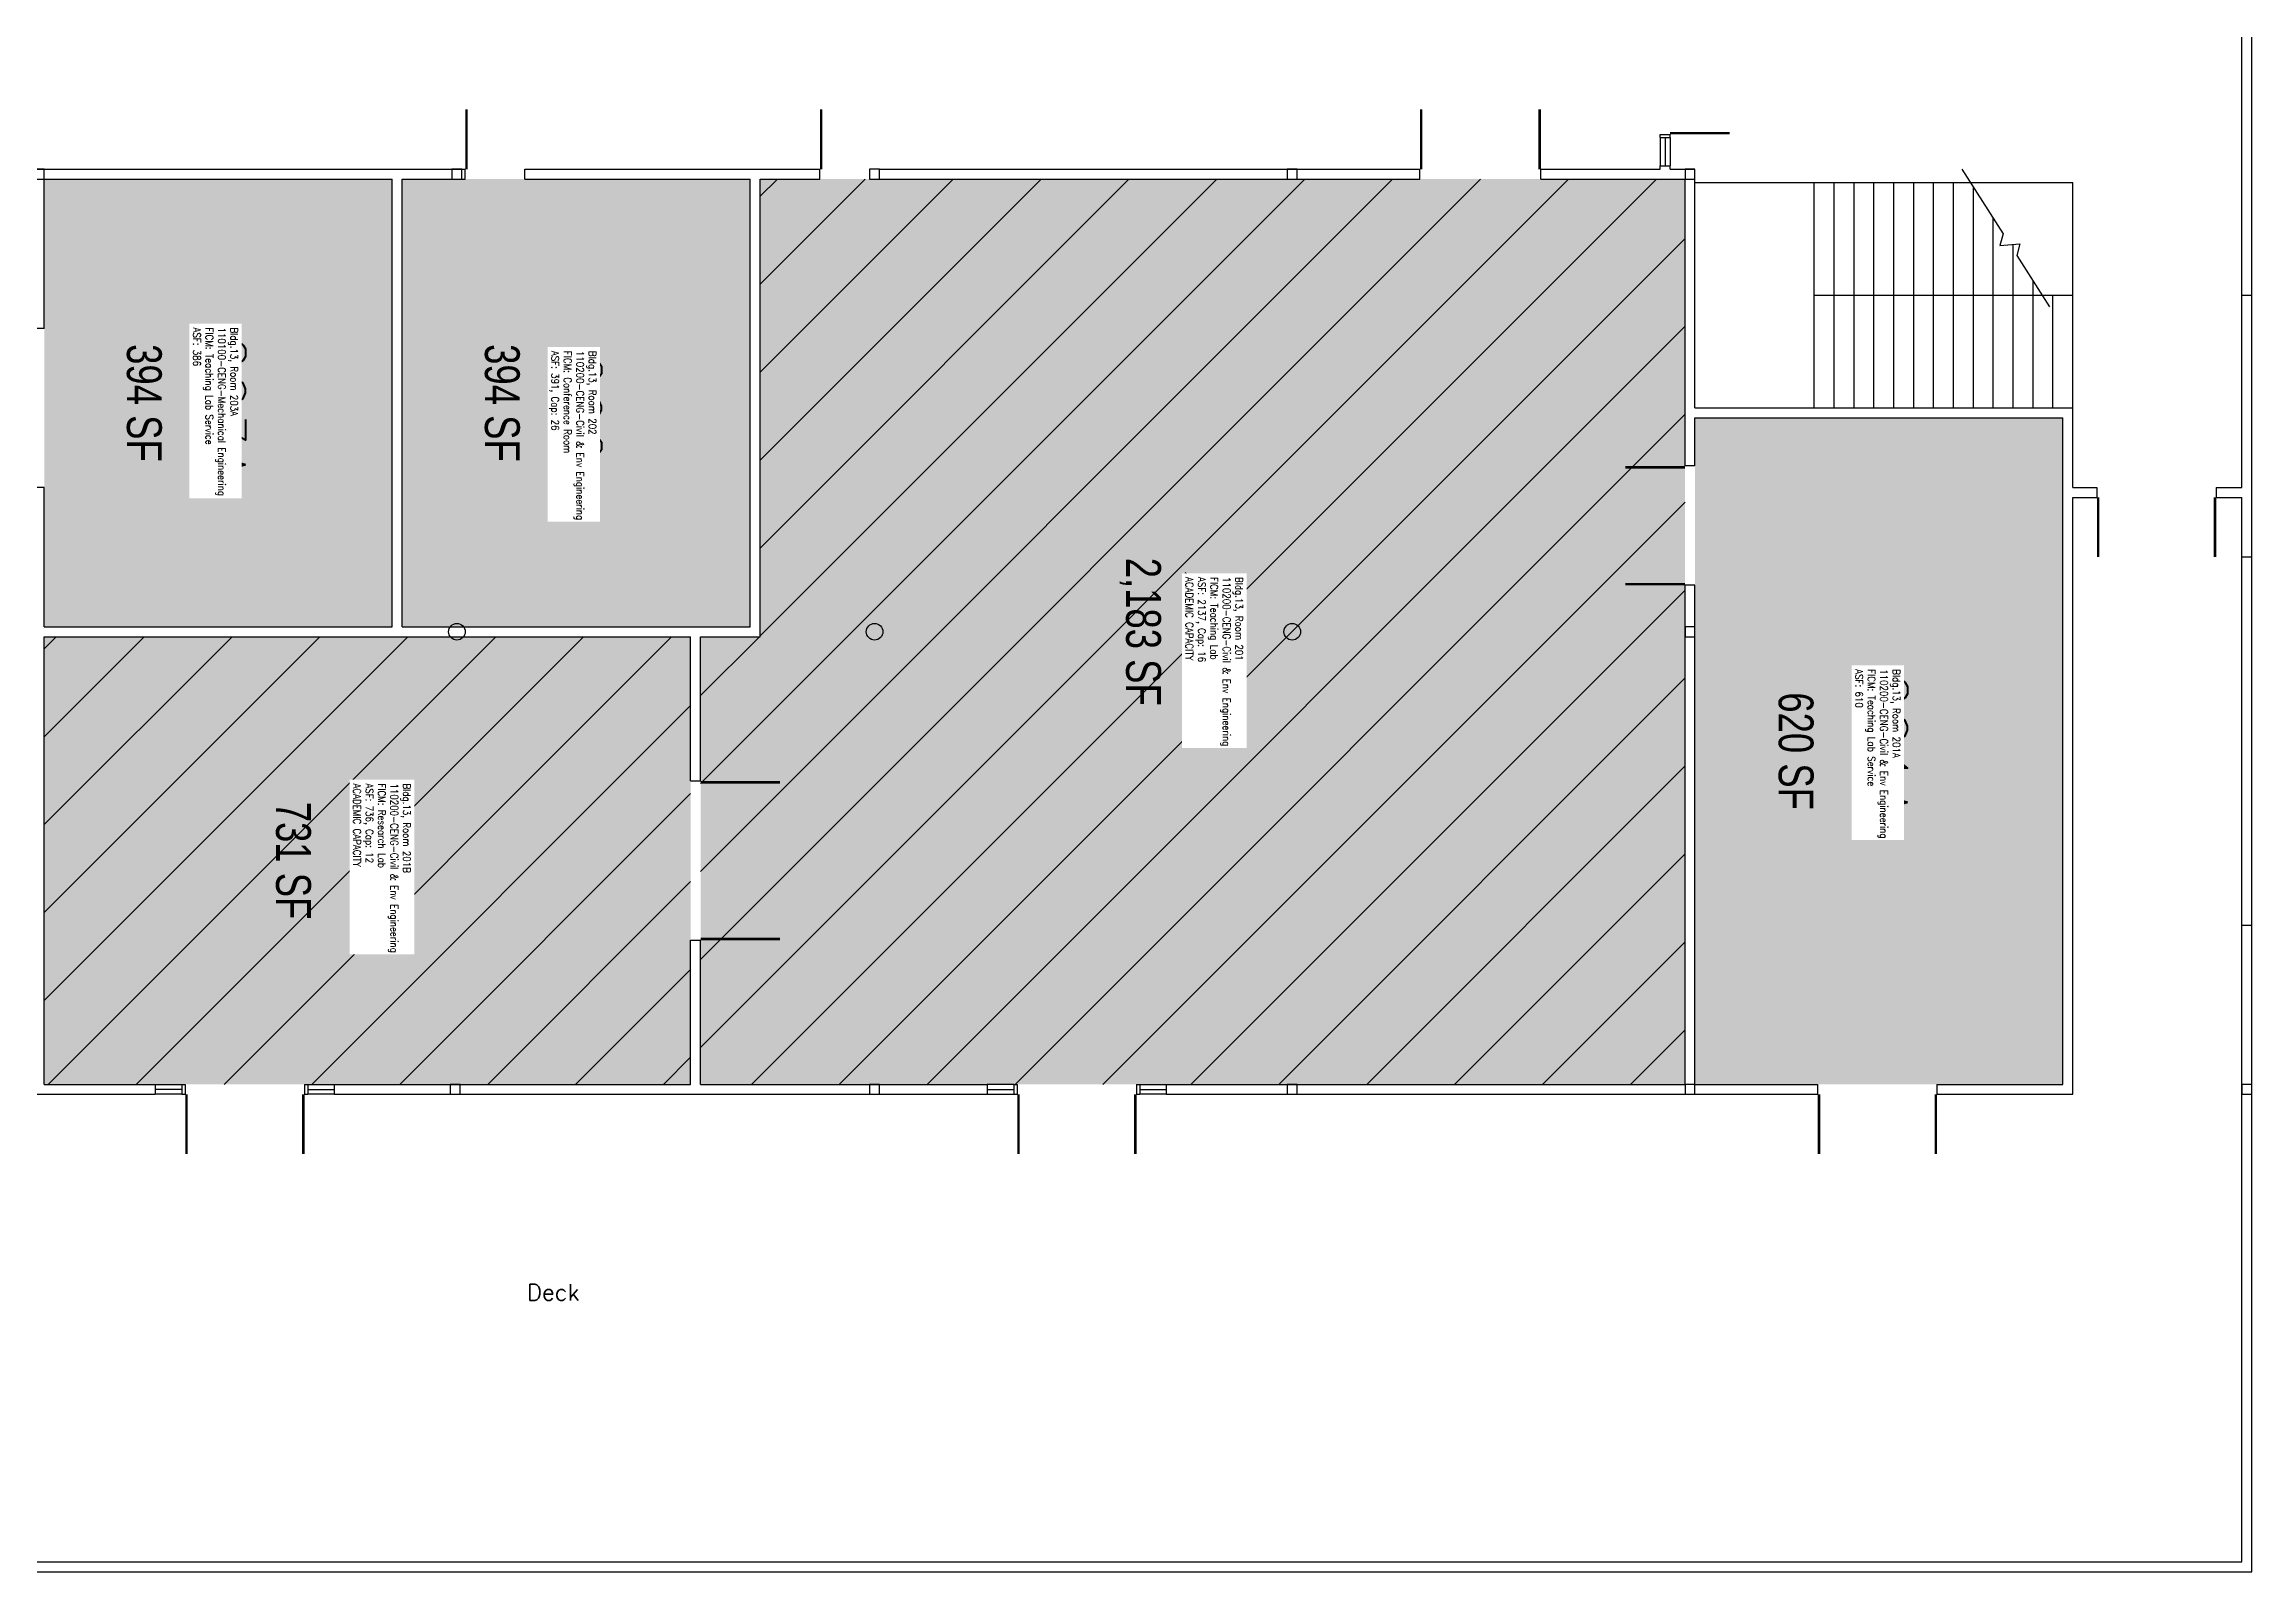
# Model space of a CAD drawing. Header units: inches. Extents: x -1297 to 2310, y -3 to 2532.
# Drawn here: x 978 to 2310, y -3 to 918 of the extents above; entities that cross this region are included whole.
import ezdxf
from ezdxf.enums import TextEntityAlignment as Align

# ---------------------------------------------------------------- set-up
doc = ezdxf.new("R2010")
doc.units = ezdxf.units.IN
doc.header["$LTSCALE"] = 100
doc.header["$MEASUREMENT"] = 0
for name, color, linetype in [('A-COLS', 5, 'CONTINUOUS'), ('A-DOOR', 2, 'CONTINUOUS'), ('A-FLOR', 3, 'CONTINUOUS'), ('A-GLAZ', 1, 'CONTINUOUS'), ('A-GLAZ-SILL', 2, 'CONTINUOUS'), ('A-IDEN-RNUM', 7, 'CONTINUOUS'), ('A-IDEN-SNUM', 4, 'CONTINUOUS'), ('A-IDEN-TEXT', 4, 'CONTINUOUS'), ('A-IDEN-VNUM', 4, 'CONTINUOUS'), ('A-WALL', 5, 'CONTINUOUS'), ('AREA-TEXT', 3, 'CONTINUOUS'), ('Rooms-Capacity', 4, 'CONTINUOUS'), ('Rooms-Category-Color', 7, 'CONTINUOUS'), ('Rooms-College-Color', 7, 'CONTINUOUS'), ('Rooms-Department-Color', 7, 'CONTINUOUS'), ('Rooms-Division-Color', 7, 'CONTINUOUS'), ('Rooms-Information', 7, 'CONTINUOUS')]:
    doc.layers.add(name, color=color, linetype=linetype)
doc.styles.add('AREA', font='arial.ttf', dxfattribs={"width": 0.75, "height": 24})
doc.styles.add('ROOMFNUMBER', font='simplex', dxfattribs={"height": 0.833333})
doc.styles.add('ROOMSNUMBER', font='txt.shx', dxfattribs={"height": 0.03})
doc.styles.add('ROOMVNUMBER', font='simplex.shx', dxfattribs={"width": 0.85})

msp = doc.modelspace()

# ---------------------------------------------------------------- hatches: boundary and pattern name
at = {"layer": 'Rooms-Capacity'}
h = msp.add_hatch(dxfattribs=at)
h.set_pattern_fill('ANSI31', color=256, scale=300, style=0)
h.paths.add_polyline_path([(1410, 837), (1968, 837), (1968, 291), (1374, 291), (1374, 561), (1410, 561)])
h = msp.add_hatch(dxfattribs=at)
h.set_pattern_fill('ANSI31', color=256, scale=300, style=0)
h.paths.add_polyline_path([(978, 561), (1368, 561), (1368, 291), (978, 291)])
at = {"layer": 'Rooms-Category-Color', "true_color": 0xe3f498}
for points in [[(978, 837), (1188, 837), (1188, 567), (978, 567)], [(1410, 837), (1968, 837), (1968, 291), (1374, 291), (1374, 561), (1410, 561)], [(1974, 693), (2196, 693), (2196, 291), (1974, 291)], [(978, 561), (1368, 561), (1368, 291), (978, 291)]]:
    msp.add_hatch(color=61, dxfattribs=at).paths.add_polyline_path(points)
at = {"layer": 'Rooms-Category-Color', "true_color": 0xfa9ba3}
msp.add_hatch(color=241, dxfattribs=at).paths.add_polyline_path([(1194, 837), (1404, 837), (1404, 567), (1194, 567)])
at = {"layer": 'Rooms-College-Color', "true_color": 0x99d7b2}
for points in [[(978, 837), (1188, 837), (1188, 567), (978, 567)], [(1194, 837), (1404, 837), (1404, 567), (1194, 567)], [(1410, 837), (1968, 837), (1968, 291), (1374, 291), (1374, 561), (1410, 561)], [(1974, 693), (2196, 693), (2196, 291), (1974, 291)], [(978, 561), (1368, 561), (1368, 291), (978, 291)]]:
    msp.add_hatch(color=253, dxfattribs=at).paths.add_polyline_path(points)
at = {"layer": 'Rooms-Department-Color', "true_color": 0x99d7b2}
for points in [[(978, 837), (1188, 837), (1188, 567), (978, 567)], [(1194, 837), (1404, 837), (1404, 567), (1194, 567)], [(1410, 837), (1968, 837), (1968, 291), (1374, 291), (1374, 561), (1410, 561)], [(1974, 693), (2196, 693), (2196, 291), (1974, 291)], [(978, 561), (1368, 561), (1368, 291), (978, 291)]]:
    msp.add_hatch(color=253, dxfattribs=at).paths.add_polyline_path(points)
at = {"layer": 'Rooms-Division-Color', "true_color": 0x99d7b2}
for points in [[(978, 837), (1188, 837), (1188, 567), (978, 567)], [(1194, 837), (1404, 837), (1404, 567), (1194, 567)], [(1410, 837), (1968, 837), (1968, 291), (1374, 291), (1374, 561), (1410, 561)], [(1974, 693), (2196, 693), (2196, 291), (1974, 291)], [(978, 561), (1368, 561), (1368, 291), (978, 291)]]:
    msp.add_hatch(color=253, dxfattribs=at).paths.add_polyline_path(points)

# ---------------------------------------------------------------- linework, layer by layer
at = {"layer": 'A-COLS'}
for points in [[(972, 843), (972, 837), (978, 837), (978, 843)], [(1224, 843), (1224, 837), (1230, 837), (1230, 843)], [(1476, 843), (1476, 837), (1482, 837), (1482, 843)], [(1728, 843), (1728, 837), (1734, 837), (1734, 843)], [(1968, 843), (1968, 837), (1974, 837), (1974, 843)], [(1968, 567), (1968, 561), (1974, 561), (1974, 567)], [(1223, 291), (1223, 285), (1229, 285), (1229, 291)], [(1476, 291), (1476, 285), (1482, 285), (1482, 291)], [(1728, 291), (1728, 285), (1734, 285), (1734, 291)], [(1968, 291), (1968, 285), (1974, 285), (1974, 291)], [(2304, 291), (2304, 285), (2310, 285), (2310, 291)]]:
    msp.add_lwpolyline(points, close=True, dxfattribs=at)
for centre in [(1227, 564), (1479, 564), (1731, 564)]:
    msp.add_circle(centre, 5, dxfattribs=at)
at = {"layer": 'A-DOOR'}
for points in [[(1959, 935.2, 1.5, 1.5, 0), (1995, 935.2, 0, 0, 0), (1995, 934.5, 0, 0, -0.414214), (1957.5, 900, 0, 0, -0.414214)], [(1959, 864.7, 1.5, 1.5, 0), (1995, 864.7, 0, 0, 0), (1995, 865.5, 0, 0, 0.414214), (1957.5, 900, 0, 0, 0.414214)], [(1232.8, 843, 1.5, 1.5, 0), (1232.8, 879, 0, 0, 0), (1233.5, 879, 0, 0, -0.414214), (1268, 841.5, 0, 0, -0.414214)], [(1446.8, 843, 1.5, 1.5, 0), (1446.8, 879, 0, 0, 0), (1447.5, 879, 0, 0, -0.414214), (1482, 841.5, 0, 0, -0.414214)], [(1808.8, 843, 1.5, 1.5, 0), (1808.8, 879, 0, 0, 0), (1809.5, 879, 0, 0, -0.414214), (1844, 841.5, 0, 0, -0.414214)], [(1880.3, 843, 1.5, 1.5, 0), (1880.3, 879, 0, 0, 0), (1879.5, 879, 0, 0, 0.414214), (1845, 841.5, 0, 0, 0.414214)], [(1968, 663.2, 1.5, 1.5, 0), (1932, 663.2, 0, 0, 0), (1932, 662.5, 0, 0, 0.414214), (1969.5, 628, 0, 0, 0.414214)], [(2217.3, 645, 1.5, 1.5, 0), (2217.3, 609, 0, 0, 0), (2218, 609, 0, 0, 0.414214), (2252.5, 646.5, 0, 0, 0.414214)], [(2287.8, 645, 1.5, 1.5, 0), (2287.8, 609, 0, 0, 0), (2287, 609, 0, 0, -0.414214), (2252.5, 646.5, 0, 0, -0.414214)], [(1968, 592.7, 1.5, 1.5, 0), (1932, 592.7, 0, 0, 0), (1932, 593.5, 0, 0, -0.414214), (1969.5, 628, 0, 0, -0.414214)], [(1374, 473.2, 1.5, 1.5, 0), (1422, 473.2, 0, 0, 0), (1422, 474, 0, 0, -0.414214), (1374, 426, 0, 0, -0.414214)], [(1374, 378.7, 1.5, 1.5, 0), (1422, 378.7, 0, 0, 0), (1422, 378, 0, 0, 0.414214), (1374, 426, 0, 0, 0.414214)], [(1063.8, 285, 1.5, 1.5, 0), (1063.8, 249, 0, 0, 0), (1064.5, 249, 0, 0, 0.414214), (1099, 286.5, 0, 0, 0.414214)], [(1134.3, 285, 1.5, 1.5, 0), (1134.3, 249, 0, 0, 0), (1133.5, 249, 0, 0, -0.414214), (1099, 286.5, 0, 0, -0.414214)], [(1565.8, 285, 1.5, 1.5, 0), (1565.8, 249, 0, 0, 0), (1566.5, 249, 0, 0, 0.414214), (1601, 286.5, 0, 0, 0.414214)], [(1636.3, 285, 1.5, 1.5, 0), (1636.3, 249, 0, 0, 0), (1635.5, 249, 0, 0, -0.414214), (1601, 286.5, 0, 0, -0.414214)], [(2048.8, 285, 1.5, 1.5, 0), (2048.8, 249, 0, 0, 0), (2049.5, 249, 0, 0, 0.414214), (2084, 286.5, 0, 0, 0.414214)], [(2119.3, 285, 1.5, 1.5, 0), (2119.3, 249, 0, 0, 0), (2118.5, 249, 0, 0, -0.414214), (2084, 286.5, 0, 0, -0.414214)]]:
    msp.add_lwpolyline(points, format="xyseb", dxfattribs=at)
at = {"layer": 'A-FLOR'}
for p, q in [((2310, 767), (2310, 963)), ((2304, 767), (2304, 957)), ((2135, 843), (2160, 803.9)), ((1974, 835), (2202, 835)), ((2046, 699), (2046, 835)), ((2058, 699), (2058, 835)), ((2070, 699), (2070, 835)), ((2082, 699), (2082, 835)), ((2094, 699), (2094, 835)), ((2106, 699), (2106, 835)), ((2118, 699), (2118, 835)), ((2130, 699), (2130, 835)), ((2142, 699), (2142, 832)), ((2202, 699), (2202, 835)), ((2154, 699), (2154, 813.2)), ((2160, 804), (2158, 797)), ((2158, 797), (2170, 798)), ((2166, 699), (2166, 797.7)), ((2170, 798), (2168.2, 790.9)), ((2168.2, 790.9), (2188, 760)), ((2178, 699), (2178, 775.7)), ((2046, 767), (2202, 767)), ((2190, 699), (2190, 767)), ((2094, 699), (2094, 745.2)), ((2106, 699), (2106, 727.7)), ((2118, 699), (2118, 710.2)), ((2304, 387), (2304, 609)), ((2310, 387), (2310, 609)), ((2304, 3), (2304, 285)), ((2310, -3), (2310, 285)), ((198, 3), (2304, 3)), ((192, -3), (2310, -3))]:
    msp.add_line(p, q, dxfattribs=at)
at = {"layer": 'A-GLAZ'}
for p, q in [((1956, 862), (1956, 845)), ((1061, 288), (1045, 288)), ((1137, 288), (1153, 288)), ((1547, 288), (1563, 288)), ((1639, 288), (1655, 288))]:
    msp.add_line(p, q, dxfattribs=at)
at = {"layer": 'A-GLAZ-SILL'}
for p, q in [((1953, 862), (1953, 845)), ((1959, 862), (1959, 845)), ((1045, 291), (1061, 291)), ((1061, 285), (1045, 285)), ((1137, 291), (1153, 291)), ((1153, 285), (1137, 285)), ((1563, 291), (1547, 291)), ((1547, 285), (1563, 285)), ((1639, 291), (1655, 291)), ((1655, 285), (1639, 285))]:
    msp.add_line(p, q, dxfattribs=at)
at = {"layer": 'A-WALL'}
for p, q in [((1953, 864), (1959, 864)), ((1953, 862), (1953, 864)), ((1953, 862), (1959, 862)), ((1959, 862), (1959, 864)), ((884, 843), (1232, 843)), ((884, 843), (978, 843)), ((1232, 837), (1232, 843)), ((1268, 837), (1268, 843)), ((1268, 843), (1446, 843)), ((1446, 837), (1446, 843)), ((1482, 837), (1482, 843)), ((1482, 843), (1808, 843)), ((1716, 843), (1808, 843)), ((1808, 837), (1808, 843)), ((1881, 837), (1881, 843)), ((1881, 843), (1953, 843)), ((1953, 843), (1953, 845)), ((1953, 845), (1959, 845)), ((1959, 843), (1959, 845)), ((1959, 843), (1974, 843)), ((1974, 699), (1974, 843)), ((978, 837), (1188, 837)), ((978, 747), (978, 837)), ((1188, 567), (1188, 837)), ((1194, 567), (1194, 837)), ((1194, 837), (1232, 837)), ((1268, 837), (1404, 837)), ((1404, 567), (1404, 837)), ((1410, 837), (1446, 837)), ((1410, 561), (1410, 837)), ((1410, 837), (1446, 837)), ((1482, 837), (1524, 837)), ((1482, 837), (1728, 837)), ((1530, 837), (1808, 837)), ((1881, 837), (1968, 837)), ((1968, 664), (1968, 837)), ((2304, 651), (2304, 767)), ((2304, 767), (2310, 767)), ((2310, 609), (2310, 767)), ((978, 747), (972, 747)), ((1974, 699), (2202, 699)), ((1974, 693), (2196, 693)), ((1974, 664), (1974, 693)), ((2196, 291), (2196, 693)), ((2202, 651), (2202, 699)), ((1974, 664), (1968, 664)), ((978, 651), (972, 651)), ((978, 567), (978, 651)), ((2202, 651), (2216.5, 651)), ((2202, 285), (2202, 645)), ((2202, 645), (2216.5, 645)), ((2216.5, 651), (2216.5, 645)), ((2288.5, 651), (2288.5, 645)), ((2288.5, 651), (2304, 651)), ((2288.5, 645), (2304, 645)), ((2304, 609), (2304, 645)), ((2310, 609), (2304, 609)), ((1968, 291), (1968, 592)), ((1974, 592), (1968, 592)), ((1974, 291), (1974, 592)), ((978, 567), (1188, 567)), ((978, 291), (978, 561)), ((978, 561), (1368, 561)), ((1194, 567), (1404, 567)), ((1368, 474), (1368, 561)), ((1374, 561), (1410, 561)), ((1374, 474), (1374, 561)), ((1368, 474), (1374, 474)), ((2304, 285), (2304, 387)), ((2304, 387), (2310, 387)), ((2310, 285), (2310, 387)), ((1368, 378), (1374, 378)), ((1368, 291), (1368, 378)), ((1374, 291), (1374, 378)), ((902, 285), (1045, 285)), ((978, 291), (1045, 291)), ((1045, 291), (1045, 285)), ((1061, 291), (1061, 285)), ((1061, 291), (1063, 291)), ((1061, 285), (1063, 285)), ((1063, 291), (1063, 285)), ((1135, 291), (1135, 285)), ((1135, 291), (1137, 291)), ((1135, 285), (1137, 285)), ((1137, 291), (1137, 285)), ((1153, 291), (1153, 285)), ((1153, 291), (1368, 291)), ((1153, 285), (1547, 285)), ((1374, 291), (1547, 291)), ((1547, 291), (1547, 285)), ((1563, 291), (1563, 285)), ((1563, 291), (1565, 291)), ((1563, 285), (1565, 285)), ((1565, 291), (1565, 285)), ((1637, 291), (1639, 291)), ((1637, 291), (1637, 285)), ((1637, 291), (1639, 291)), ((1637, 285), (1639, 285)), ((1637, 285), (1639, 285)), ((1639, 291), (1639, 285)), ((1655, 291), (1655, 285)), ((1655, 291), (1968, 291)), ((1655, 291), (1968, 291)), ((1655, 285), (2048, 285)), ((1655, 285), (2048, 285)), ((1921, 285), (2048, 285)), ((1974, 291), (2048, 291)), ((2048, 291), (2048, 285)), ((2120, 291), (2120, 285)), ((2120, 291), (2196, 291)), ((2120, 285), (2202, 285)), ((2120, 285), (2202, 285)), ((2120, 285), (2202, 285)), ((2304, 285), (2310, 285))]:
    msp.add_line(p, q, dxfattribs=at)

# ---------------------------------------------------------------- texts
at = {"layer": 'A-IDEN-RNUM', "style": 'ROOMSNUMBER', "width": 0.85}
for s, p in [('0203-A0', (1083.7, 699)), ('0202-00', (1298.4, 699)), ('0201-00', (1684, 594.8)), ('0201-A0', (2086.5, 495.5)), ('0201-B0', (1180.2, 427.9))]:
    msp.add_text(s, height=1, rotation=360, dxfattribs=at).set_placement(p, align=Align.MIDDLE)
at = {"layer": 'A-IDEN-SNUM', "style": 'ROOMSNUMBER', "width": 0.85}
for s, p in [('01300203A0', (1083.7, 699)), ('0130020200', (1298.4, 699)), ('0130020100', (1684, 594.8)), ('01300201A0', (2086.5, 495.5)), ('01300201B0', (1180.2, 427.9))]:
    msp.add_text(s, height=1, rotation=360, dxfattribs=at).set_placement(p, align=Align.MIDDLE)
at = {"layer": 'A-IDEN-TEXT', "style": 'ROOMFNUMBER'}
msp.add_text('Deck', height=10, rotation=360, dxfattribs=at).set_placement((1269.3, 160.6))
at = {"layer": 'A-IDEN-VNUM', "style": 'ROOMVNUMBER', "width": 0.85}
for s, p in [('203A', (1083.7, 699)), ('202', (1298.4, 699)), ('201', (1682.4, 568.3)), ('201A', (2086.5, 495.5)), ('201B', (1180.2, 427.9))]:
    msp.add_text(s, height=31.5, rotation=270, dxfattribs=at).set_placement(p, align=Align.MIDDLE_CENTER)
at = {"layer": 'AREA-TEXT', "style": 'AREA', "width": 0.75}
for s, p in [('394 SF', (1038.4, 702)), ('394 SF', (1254.4, 702)), ('2,183 SF', (1641.3, 564)), ('620 SF', (2035, 492)), ('731 SF', (1128.4, 426))]:
    msp.add_text(s, height=21, rotation=270, dxfattribs=at).set_placement(p, align=Align.MIDDLE_CENTER)

# ---------------------------------------------------------------- next in the draw order: texts
at = {"layer": 'Rooms-Information', "char_height": 4.5, "width": 100.8, "attachment_point": 7, "rotation": 270, "style": 'ROOMVNUMBER', "bg_fill": 3, "box_fill_scale": 1.5, "bg_fill_color": 256, "bg_fill_true_color": 13158600, "bg_fill_transparency": 0}
for s, insert in [('Bldg.13, Room 203A^M^J110100-CENG-Mechanical Engineering^M^JFICM: Teaching Lab Service^M^JASF: 386', (1067.9, 747.5)), ('Bldg.13, Room 202^M^J110200-CENG-Civil & Env Engineering^M^JFICM: Conference Room^M^JASF: 391, Cap: 26', (1282.6, 733.4)), ('Bldg.13, Room 201^M^J110200-CENG-Civil & Env Engineering^M^JFICM: Teaching Lab^M^JASF: 2137, Cap: 16^M^JACADEMIC CAPACITY', (1666.7, 597)), ('Bldg.13, Room 201A^M^J110200-CENG-Civil & Env Engineering^M^JFICM: Teaching Lab Service^M^JASF: 610', (2070.8, 541.4)), ('Bldg.13, Room 201B^M^J110200-CENG-Civil & Env Engineering^M^JFICM: Research Lab^M^JASF: 736, Cap: 12^M^JACADEMIC CAPACITY', (1164.5, 472.5))]:
    msp.add_mtext(s, dxfattribs=dict(at, insert=insert))

doc.saveas('drawing.dxf')
